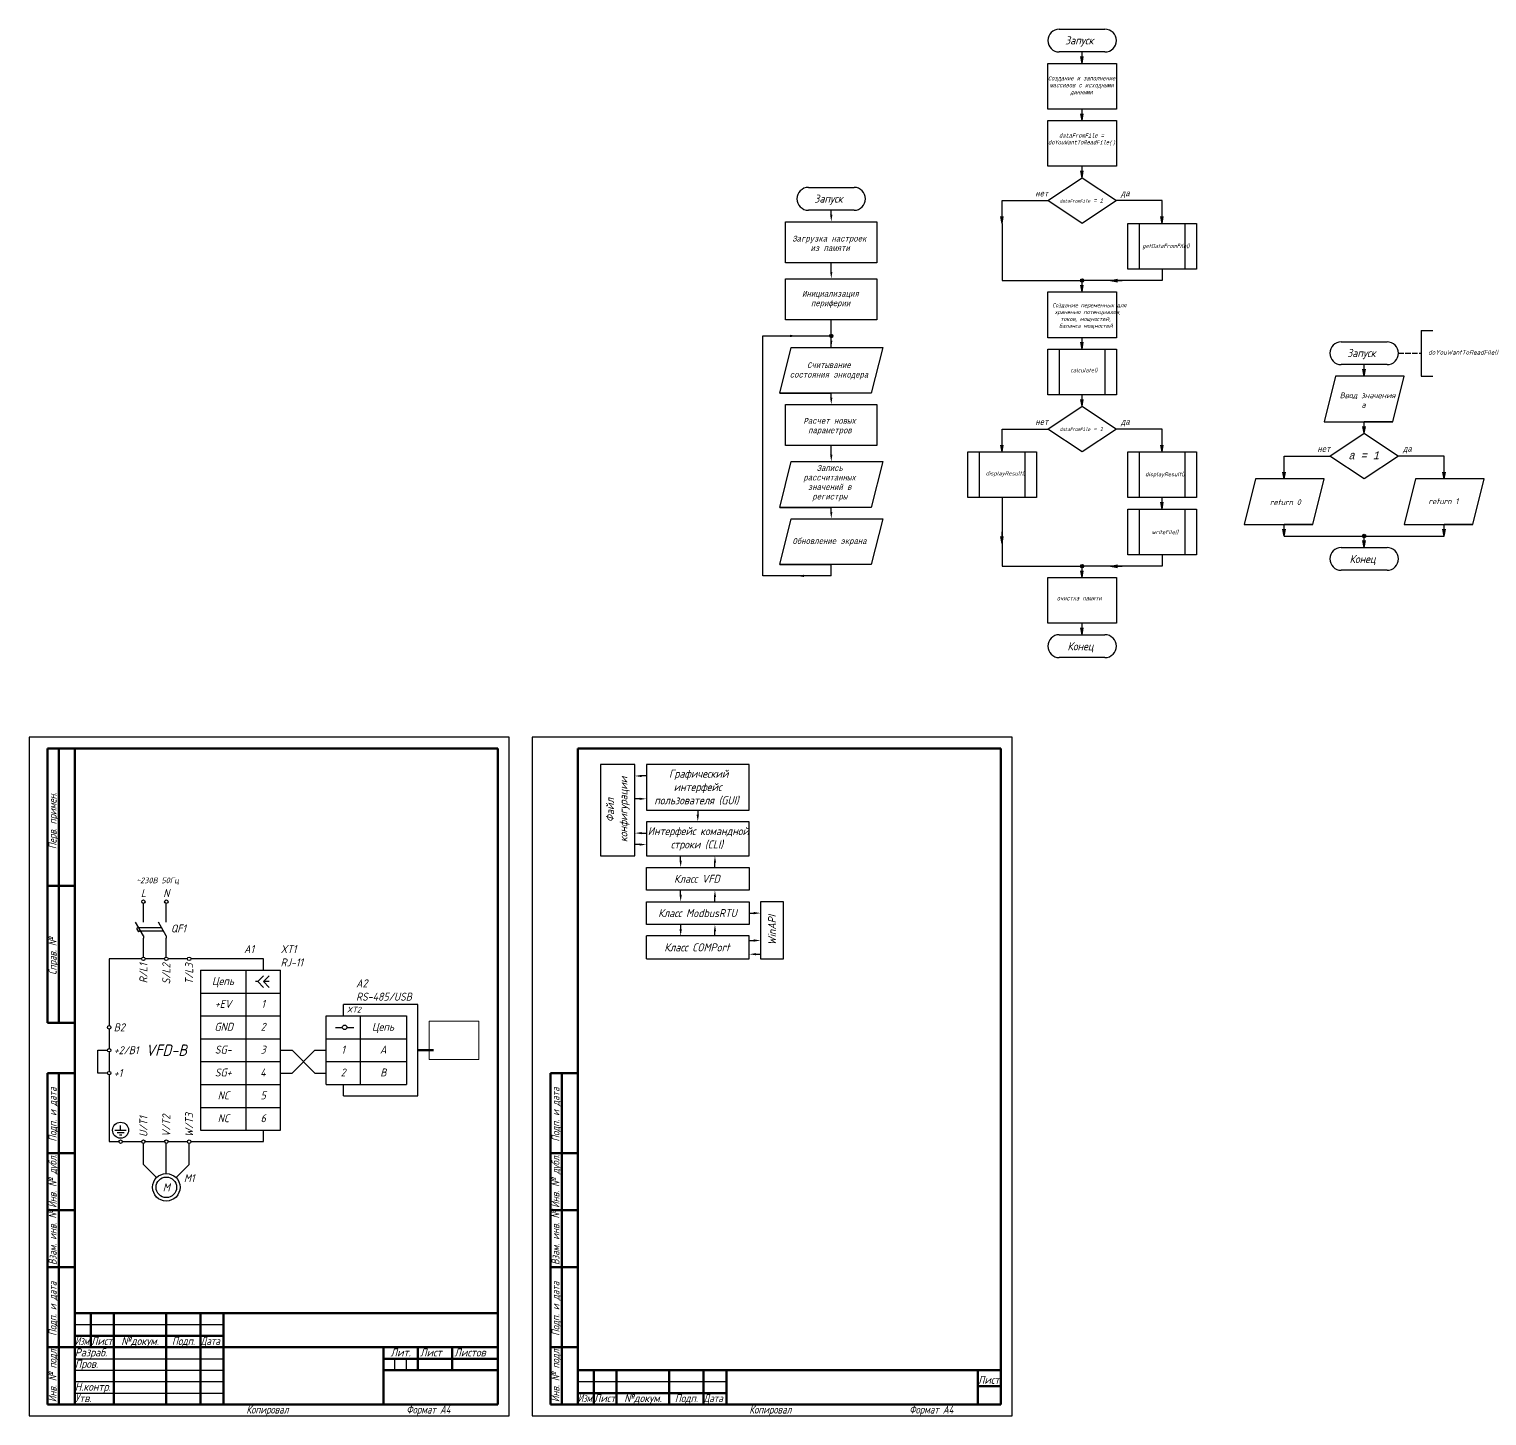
# Model space of a CAD drawing. Header units: millimetres. Extents: x 0 to 1191, y 0 to 607.
# Drawn here: x 0 to 638, y 0 to 607 of the extents above; entities that cross this region are included whole.
import ezdxf
from ezdxf.enums import TextEntityAlignment as Align

# ---------------------------------------------------------------- set-up
doc = ezdxf.new("R2010")
doc.units = ezdxf.units.MM
doc.linetypes.add('ACAD_ISO02W100', pattern=[15, 12, -3])
doc.layers.add('Непечатный слой', color=6, linetype='Continuous', lineweight=30, plot=False)
for name, color, linetype, lineweight in [('Основные', 7, 'Continuous', 80), ('С_надписи', 7, 'Continuous', 30), ('С_обычная', 7, 'Continuous', 30), ('С_Штриховые', 7, 'ACAD_ISO02W100', 30), ('Тонкие', 5, 'Continuous', 30)]:
    doc.layers.add(name, color=color, linetype=linetype, lineweight=lineweight)
doc.styles.add('Гост', font='isocpeur.ttf', dxfattribs={"width": 0.9, "oblique": 15})
picture_1 = doc.add_image_def('image1.jpg', size_in_pixel=(257, 198))

# ---------------------------------------------------------------- blocks, each defined once
blk = doc.blocks.new('A$C6D8C3B8E')
at = {"layer": 'С_обычная'}
for p, q in [((-1.73, -1.94), (3.27, -1.94)), ((-0.73, -2.94), (2.27, -2.94)), ((0.27, -3.94), (1.27, -3.94)), ((0.77, -1.94), (0.77, -0.94))]:
    blk.add_line(p, q, dxfattribs=at)
blk = doc.blocks.new('A$C360508CC')
at = {"layer": 'С_обычная'}
for p, q in [((-4.24, 4.24), (-10, 10)), ((0, 6), (0, 10)), ((4.24, 4.24), (10, 10))]:
    blk.add_line(p, q, dxfattribs=at)
for radius in [6, 4.5]:
    blk.add_circle((0, 0), radius, dxfattribs=at)
at = {"layer": 'С_обычная', "insert": (0, 0), "char_height": 3.5, "attachment_point": 5, "style": 'Гост'}
blk.add_mtext_dynamic_manual_height_columns('М', width=10, gutter_width=17.5, heights=[0], dxfattribs=at)
blk = doc.blocks.new('A$C77B34E51')
at = {"layer": 'С_обычная'}
for p, q in [((-5.5, 6.16), (-8, 8.66)), ((-3, 6.16), (-5.5, 8.66)), ((-8, 6.16), (-5.5, 6.16)), ((-5.5, 6.16), (-8, 3.66)), ((-3, 6.16), (-5.5, 3.66)), ((-3, 6.16), (-2, 6.16))]:
    blk.add_line(p, q, dxfattribs=at)
blk = doc.blocks.new('A$C0D3E3688')
at = {"layer": 'С_надписи'}
for p, q in [((0, 0), (-1, 0)), ((0, 0), (6, 3.46)), ((6, 0), (7, 0))]:
    blk.add_line(p, q, dxfattribs=at)
at = {"layer": 'С_обычная'}
for p, q in [((3.25, 3.03), (1.75, 2.17)), ((2.25, 1.3), (1.75, 2.17)), ((3.75, 2.17), (3.25, 3.03))]:
    blk.add_line(p, q, dxfattribs=at)
blk = doc.blocks.new('A$C5C6606D4')
at = {"layer": 'С_надписи'}
for p, q in [((5.74, -8.48), (2.27, -2.48)), ((5.74, -2.48), (5.74, -1.48)), ((5.74, -8.48), (5.74, -9.48))]:
    blk.add_line(p, q, dxfattribs=at)
blk = doc.blocks.new('A$C273A7A82')
at = {"layer": 'С_обычная'}
for p, q in [((-11.51, 1.17), (-1.51, 1.17)), ((-10.65, -0.33), (-0.65, -0.33))]:
    blk.add_line(p, q, dxfattribs=at)
at = {"layer": 'С_обычная', "rotation": 89.99999999999999}
blk.add_blockref('A$C0D3E3688', (-9.35, -2.58), dxfattribs=at)
at = {"layer": 'С_обычная'}
blk.add_blockref('A$C5C6606D4', (-5.09, 5.9), dxfattribs=at)
blk = doc.blocks.new('A$C6D5642A2')
at = {"layer": 'С_обычная'}
for p, q in [((9.12, -0.75), (29.12, -0.75)), ((29.12, -10.75), (9.12, -10.75))]:
    blk.add_line(p, q, dxfattribs=at)
for centre, start, end in [((9.12, -5.75), 90, 270), ((29.12, -5.75), 270, 90)]:
    blk.add_arc(centre, 5, start, end, dxfattribs=at)
at = {"layer": 'С_обычная', "insert": (11.71, -3.92), "char_height": 3.5, "attachment_point": 1, "style": 'Гост'}
blk.add_mtext_dynamic_manual_height_columns('Запуск', width=20.4208, gutter_width=17.5, heights=[0], dxfattribs=at)
blk = doc.blocks.new('A$C301616EB')
at = {"layer": 'С_обычная'}
for q in [(-1.24, 0.86), (-0.71, 2.86), (-0.18, 0.86)]:
    blk.add_line((-0.71, -2.14), q, dxfattribs=at)
blk = doc.blocks.new('A$C3A9E5FC9')
at = {"layer": 'С_обычная'}
for p, q in [((-5.33, 1.98), (24.67, 1.98)), ((-5.33, -18.02), (-5.33, 1.98)), ((24.67, 1.98), (24.67, -18.02)), ((24.67, -18.02), (-5.33, -18.02))]:
    blk.add_line(p, q, dxfattribs=at)
blk = doc.blocks.new('A$C25193436')
at = {"layer": 'С_обычная'}
for p, q in [((-5.94, -9.07), (9.06, 0.93)), ((9.06, 0.93), (24.06, -9.07)), ((9.06, -19.07), (-5.94, -9.07)), ((24.06, -9.07), (9.06, -19.07))]:
    blk.add_line(p, q, dxfattribs=at)
blk = doc.blocks.new('A$C1D8400E9')
at = {"layer": 'С_обычная'}
for p, q in [((-17.96, -0.83), (12.04, -0.83)), ((-17.96, -20.83), (-17.96, -0.83)), ((-12.96, -0.83), (-12.96, -20.83)), ((7.04, -0.83), (7.04, -20.83)), ((12.04, -0.83), (12.04, -20.83)), ((12.04, -20.83), (-17.96, -20.83))]:
    blk.add_line(p, q, dxfattribs=at)
blk = doc.blocks.new('A$C35075AA8')
at = {"layer": 'С_обычная'}
h = blk.add_hatch(color=256, dxfattribs=at)
h.dxf.hatch_style = 1
h.paths.add_polyline_path([(0.54, 0.48, 1), (-0.96, 0.48, 1)])
blk.add_circle((-0.21, 0.48), 0.75, dxfattribs=at)
blk = doc.blocks.new('A$C07AE3D43')
at = {"layer": 'С_обычная'}
for p, q in [((-8.58, 6.58), (11.42, 6.58)), ((11.42, -3.42), (-8.58, -3.42))]:
    blk.add_line(p, q, dxfattribs=at)
for centre, start, end in [((-8.58, 1.58), 90, 270), ((11.42, 1.58), 270, 90)]:
    blk.add_arc(centre, 5, start, end, dxfattribs=at)
at = {"layer": 'С_обычная', "insert": (-4.98, 3.27), "char_height": 3.5, "attachment_point": 1, "style": 'Гост'}
blk.add_mtext_dynamic_manual_height_columns('Конец', width=20.4208, gutter_width=17.5, heights=[0], dxfattribs=at)
blk = doc.blocks.new('A$C01BF3BAD')
at = {"layer": 'С_обычная'}
for p, q in [((4.58, 8.54), (4.58, -11.46)), ((4.58, 8.54), (9.58, 8.54)), ((4.58, -11.46), (9.58, -11.46))]:
    blk.add_line(p, q, dxfattribs=at)
at = {"layer": 'С_Штриховые', "ltscale": 0.2}
blk.add_line((-5.42, -1.46), (4.58, -1.46), dxfattribs=at)
blk = doc.blocks.new('A$C44592F95')
at = {"layer": 'С_обычная'}
for p, q in [((-17.04, 14.65), (-22.04, -5.35)), ((12.96, 14.65), (-17.04, 14.65)), ((12.96, 14.65), (-4.54, 14.65)), ((7.96, -5.35), (12.96, 14.65)), ((-22.04, -5.35), (7.96, -5.35)), ((7.96, -5.35), (-4.54, -5.35))]:
    blk.add_line(p, q, dxfattribs=at)
blk = doc.blocks.new('A$C3D8342BB')
at = {"layer": 'С_обычная'}
for p, q in [((-6.76, -17.87), (-1.76, 2.13)), ((-1.76, 2.13), (38.24, 2.13)), ((-1.76, 2.13), (15.74, 2.13)), ((38.24, 2.13), (33.24, -17.87)), ((33.24, -17.87), (-6.76, -17.87)), ((-6.76, -17.87), (15.74, -17.87))]:
    blk.add_line(p, q, dxfattribs=at)
blk = doc.blocks.new('Рамка А4 Форма 2')
at = {"layer": 'Непечатный слой'}
for p, q in [((210, 297), (0, 297)), ((0, 297), (0, 0)), ((210, 0), (210, 297)), ((0, 0), (210, 0))]:
    blk.add_line(p, q, dxfattribs=at)
at = {"layer": 'Основные'}
for p, q in [((8, 292), (13, 292)), ((8, 232), (8, 292)), ((13, 292), (20, 292)), ((13, 292), (13, 232)), ((205, 292), (20, 292)), ((20, 292), (20, 5)), ((205, 5), (205, 292)), ((13, 232), (8, 232)), ((8, 172), (8, 232)), ((13, 232), (13, 172)), ((13, 232), (20, 232)), ((13, 172), (8, 172)), ((13, 172), (20, 172)), ((13, 150), (8, 150)), ((8, 115), (8, 150)), ((13, 115), (13, 150)), ((13, 150), (20, 150)), ((13, 115), (8, 115)), ((8, 90), (8, 115)), ((13, 90), (13, 115)), ((13, 115), (20, 115)), ((13, 90), (8, 90)), ((8, 65), (8, 90)), ((13, 65), (13, 90)), ((13, 90), (20, 90)), ((13, 65), (8, 65)), ((8, 30), (8, 65)), ((13, 30), (13, 65)), ((13, 65), (20, 65)), ((20, 45), (205, 45)), ((27, 30), (27, 45)), ((37, 5), (37, 45)), ((60, 5), (60, 45)), ((75, 5), (75, 45)), ((85, 5), (85, 45)), ((20, 35), (85, 35)), ((13, 30), (8, 30)), ((8, 5), (8, 30)), ((13, 5), (13, 30)), ((13, 30), (20, 30)), ((20, 30), (85, 30)), ((85, 30), (205, 30)), ((155, 30), (155, 5)), ((170, 30), (170, 20)), ((185, 30), (185, 20)), ((205, 25), (155, 25)), ((205, 20), (155, 20)), ((13, 5), (8, 5)), ((20, 5), (13, 5)), ((20, 5), (205, 5))]:
    blk.add_line(p, q, dxfattribs=at)
at = {"layer": 'Тонкие'}
for p, q in [((20, 40), (85, 40)), ((20, 25), (85, 25)), ((20, 20), (85, 20)), ((160, 20), (160, 25)), ((165, 20), (165, 25)), ((20, 15), (85, 15)), ((20, 10), (85, 10))]:
    blk.add_line(p, q, dxfattribs=at)
at = {"layer": 'Основные', "style": 'Гост', "oblique": 15, "width": 0.8}
for s, p in [('Перв. примен.', (12, 248)), ('Справ. №', (12, 193)), ('Подп. и дата', (12, 120)), ('Инв. № дубл.', (12, 91)), ('Взам. инв. №', (12, 66)), ('Подп. и дата', (12, 35)), ('Инв. № подл.', (12, 6))]:
    blk.add_text(s, height=3.5, rotation=90, dxfattribs=at).set_placement(p)
at = {"layer": 'Основные', "style": 'Гост', "oblique": 15}
for s, width, p in [('Изм.', 0.7, (20, 31)), ('Лист', 0.9, (27, 31)), ('Дата', 0.8, (75, 31)), ('Разраб.', 0.9, (20, 26)), ('Лист', 0.9, (171, 26)), ('Листов', 0.9, (186, 26)), ('Пров.', 0.9, (20, 21)), ('Н.контр.', 0.9, (20, 11)), ('Утв.', 0.9, (20, 6)), ('Копировал', 0.8, (95, 1)), ('Формат А4', 0.8, (165, 1))]:
    blk.add_text(s, height=3.5, dxfattribs=dict(at, width=width)).set_placement(p)
for s, width, p in [('№докум.', 0.9, (48.5, 31)), ('Подп.', 0.85, (67.5, 31)), ('Лит.', 0.9, (162.5, 26))]:
    blk.add_text(s, height=3.5, dxfattribs=dict(at, width=width)).set_placement(p, align=Align.CENTER)
blk = doc.blocks.new('Рамка А4 Форма 2а')
at = {"layer": 'Непечатный слой'}
for p, q in [((210, 297), (0, 297)), ((0, 297), (0, 0)), ((210, 0), (210, 297)), ((0, 0), (210, 0))]:
    blk.add_line(p, q, dxfattribs=at)
at = {"layer": 'Основные'}
for p, q in [((205, 292), (20, 292)), ((20, 292), (20, 5)), ((205, 5), (205, 292)), ((13, 150), (8, 150)), ((8, 115), (8, 150)), ((13, 115), (13, 150)), ((13, 150), (20, 150)), ((13, 115), (8, 115)), ((8, 90), (8, 115)), ((13, 90), (13, 115)), ((13, 115), (20, 115)), ((13, 90), (8, 90)), ((8, 65), (8, 90)), ((13, 65), (13, 90)), ((13, 90), (20, 90)), ((13, 65), (8, 65)), ((8, 30), (8, 65)), ((13, 30), (13, 65)), ((13, 65), (20, 65)), ((13, 30), (8, 30)), ((8, 5), (8, 30)), ((13, 5), (13, 30)), ((13, 30), (20, 30)), ((20, 20), (205, 20)), ((27, 5), (27, 20)), ((37, 5), (37, 20)), ((60, 5), (60, 20)), ((75, 5), (75, 20)), ((85, 5), (85, 20)), ((195, 20), (195, 5)), ((205, 13), (195, 13)), ((20, 10), (85, 10)), ((13, 5), (8, 5)), ((20, 5), (13, 5)), ((20, 5), (205, 5))]:
    blk.add_line(p, q, dxfattribs=at)
at = {"layer": 'Тонкие'}
blk.add_line((20, 15), (85, 15), dxfattribs=at)
at = {"layer": 'Основные', "style": 'Гост', "oblique": 15, "width": 0.8}
for s, p in [('Подп. и дата', (12, 120)), ('Инв. № дубл.', (12, 91)), ('Взам. инв. №', (12, 66)), ('Подп. и дата', (12, 35)), ('Инв. № подл.', (12, 6))]:
    blk.add_text(s, height=3.5, rotation=90, dxfattribs=at).set_placement(p)
at = {"layer": 'Основные', "style": 'Гост', "oblique": 15}
for s, width, p in [('Лист', 0.9, (195, 14)), ('Изм.', 0.7, (20, 6)), ('Лист', 0.9, (27, 6)), ('Дата', 0.8, (75, 6)), ('Копировал', 0.8, (95, 1)), ('Формат А4', 0.8, (165, 1))]:
    blk.add_text(s, height=3.5, dxfattribs=dict(at, width=width)).set_placement(p)
for s, width, p in [('№докум.', 0.9, (48.5, 6)), ('Подп.', 0.85, (67.5, 6))]:
    blk.add_text(s, height=3.5, dxfattribs=dict(at, width=width)).set_placement(p, align=Align.CENTER)

msp = doc.modelspace()

# ---------------------------------------------------------------- linework, layer by layer
at = {"layer": 'Основные'}
msp.add_line((170, 160), (176.83, 160), dxfattribs=at)
at = {"layer": 'С_обычная'}
for p, q in [((425.6, 531.8), (445.6, 531.8)), ((425.6, 526.8), (425.6, 531.8)), ((495.6, 531.8), (475.6, 531.8)), ((495.6, 526.8), (495.6, 531.8)), ((350.89, 525.56), (350.89, 527.56)), ((425.6, 521.8), (425.6, 496.8)), ((350.89, 500.56), (350.89, 504.56)), ((350.89, 500.56), (350.89, 504.56)), ((495.6, 501.8), (495.6, 496.8)), ((425.6, 496.8), (460.6, 496.8)), ((495.6, 496.8), (460.6, 496.8)), ((350.89, 467.56), (350.89, 479.56)), ((320.89, 367.56), (320.89, 472.56)), ((320.89, 472.56), (350.89, 472.56)), ((350.89, 445.56), (350.89, 447.56)), ((425.6, 431.8), (445.6, 431.8)), ((425.6, 426.8), (425.6, 431.8)), ((495.6, 431.8), (475.6, 431.8)), ((495.6, 426.8), (495.6, 431.8)), ((350.89, 420.56), (350.89, 424.56)), ((350.89, 420.56), (350.89, 424.56)), ((549, 420), (569, 420)), ((549, 415), (549, 420)), ((619, 420), (599, 420)), ((619, 415), (619, 420)), ((425.6, 401.8), (425.6, 371.8)), ((350.89, 395.56), (350.89, 397.56)), ((549, 385), (619, 385)), ((495.6, 376.8), (495.6, 371.8)), ((350.89, 367.56), (350.89, 372.56)), ((425.6, 371.8), (460.6, 371.8)), ((495.6, 371.8), (460.6, 371.8)), ((350.89, 367.56), (320.89, 367.56)), ((250, 285), (250, 245)), ((265, 285), (250, 285)), ((265, 245), (265, 285)), ((315, 285), (270, 285)), ((270, 285), (270, 265)), ((315, 265), (315, 285)), ((270, 280), (268, 280)), ((267, 270), (265, 270)), ((270, 265), (315, 265)), ((292.5, 265), (292.5, 263)), ((270, 260), (270, 245)), ((315, 260), (270, 260)), ((315, 245), (315, 260)), ((267, 250), (265, 250)), ((268, 255), (270, 255)), ((250, 245), (265, 245)), ((270, 245), (315, 245)), ((285, 243), (285, 245)), ((270, 240), (315, 240)), ((270, 230), (270, 240)), ((300, 240), (300, 242)), ((315, 240), (315, 230)), ((315, 230), (270, 230)), ((285, 228), (285, 230)), ((50, 217), (50, 224.25)), ((60, 217), (60, 224.25)), ((270, 225), (315, 225)), ((270, 215), (270, 225)), ((300, 225), (300, 227)), ((315, 225), (315, 215)), ((330, 225), (320, 225)), ((320, 225), (320, 200)), ((330, 200), (330, 225)), ((315, 220), (317, 220)), ((315, 215), (270, 215)), ((285, 215), (285, 213)), ((300, 210), (300, 212)), ((50, 200.75), (50, 209)), ((60, 200.75), (60, 209)), ((315, 210), (270, 210)), ((270, 200), (270, 210)), ((315, 200), (315, 210)), ((315, 208), (317, 208)), ((35, 200), (35, 170.75)), ((49.25, 200), (35, 200)), ((59.25, 200), (50.75, 200)), ((69.25, 200), (60.75, 200)), ((102.5, 200), (70.75, 200)), ((102.5, 195), (102.5, 200)), ((270, 200), (315, 200)), ((318, 202), (320, 202)), ((320, 200), (330, 200)), ((75, 195), (95, 195)), ((75, 195), (75, 185)), ((95, 195), (110, 195)), ((95, 185), (95, 195)), ((110, 185), (110, 195)), ((75, 185), (95, 185)), ((75, 185), (75, 175)), ((95, 185), (110, 185)), ((95, 175), (95, 185)), ((110, 175), (110, 185)), ((137.5, 175), (137.5, 180)), ((170, 180), (137.5, 180)), ((170, 140), (170, 180)), ((75, 175), (95, 175)), ((75, 175), (75, 165)), ((95, 175), (110, 175)), ((95, 165), (95, 175)), ((110, 165), (110, 175)), ((130, 175), (145, 175)), ((130, 165), (130, 175)), ((145, 165), (145, 175)), ((145, 175), (165, 175)), ((165, 175), (165, 165)), ((35, 169.25), (35, 160.75)), ((134, 170), (137, 170)), ((139, 170), (142, 170)), ((30, 150), (30, 160)), ((30, 160), (34.25, 160)), ((75, 165), (95, 165)), ((75, 165), (75, 155)), ((95, 165), (110, 165)), ((95, 155), (95, 165)), ((110, 155), (110, 165)), ((110, 160), (115, 160)), ((115, 160), (125, 150)), ((125, 160), (115, 150)), ((125, 160), (130, 160)), ((130, 165), (145, 165)), ((130, 155), (130, 165)), ((145, 155), (145, 165)), ((145, 165), (165, 165)), ((165, 165), (165, 155)), ((35, 159.25), (35, 150.75)), ((75, 155), (95, 155)), ((75, 155), (75, 145)), ((95, 155), (110, 155)), ((95, 145), (95, 155)), ((110, 145), (110, 155)), ((130, 155), (145, 155)), ((130, 145), (130, 155)), ((145, 145), (145, 155)), ((145, 155), (165, 155)), ((165, 155), (165, 145)), ((34.25, 150), (30, 150)), ((35, 149.25), (35, 120)), ((110, 150), (115, 150)), ((125, 150), (130, 150)), ((75, 145), (95, 145)), ((75, 145), (75, 135)), ((95, 145), (110, 145)), ((95, 135), (95, 145)), ((110, 135), (110, 145)), ((130, 145), (145, 145)), ((137.5, 140), (137.5, 145)), ((145, 145), (165, 145)), ((75, 135), (95, 135)), ((75, 135), (75, 125)), ((95, 135), (110, 135)), ((95, 125), (95, 135)), ((110, 125), (110, 135)), ((137.5, 140), (170, 140)), ((40, 126), (40, 127)), ((75, 125), (95, 125)), ((95, 125), (110, 125)), ((102.5, 120), (102.5, 125)), ((35, 120), (39.25, 120)), ((40.75, 120), (49.25, 120)), ((50, 110), (50, 119.25)), ((50.75, 120), (59.25, 120)), ((60, 110), (60, 119.25)), ((60.75, 120), (69.25, 120)), ((70, 110), (70, 119.25)), ((70.75, 120), (102.5, 120))]:
    msp.add_line(p, q, dxfattribs=at)
for points in [[(330.89, 522.56), (370.89, 522.56), (370.89, 504.56), (330.89, 504.56)], [(330.89, 497.56), (370.89, 497.56), (370.89, 479.56), (330.89, 479.56)], [(330.89, 442.56), (370.89, 442.56), (370.89, 424.56), (330.89, 424.56)]]:
    msp.add_lwpolyline(points, close=True, dxfattribs=at)
for centre, radius in [((50, 225), 0.75), ((60, 225), 0.75), ((50, 200), 0.75), ((60, 200), 0.75), ((70, 200), 0.75), ((35, 170), 0.75), ((138, 170), 1), ((35, 160), 0.75), ((35, 150), 0.75), ((40, 125), 3.5), ((40, 120), 0.75), ((50, 120), 0.75), ((60, 120), 0.75), ((70, 120), 0.75)]:
    msp.add_circle(centre, radius, dxfattribs=at)
for points in [[(351.39, 525.56), (350.39, 525.56), (350.89, 522.56)], [(351.39, 500.56), (350.39, 500.56), (350.89, 497.56)], [(351.39, 500.56), (350.39, 500.56), (350.89, 497.56)], [(332.89, 473.06), (332.89, 472.06), (335.89, 472.56)], [(351.39, 470.56), (350.39, 470.56), (350.89, 467.56)], [(351.39, 445.56), (350.39, 445.56), (350.89, 442.56)], [(351.39, 420.56), (350.39, 420.56), (350.89, 417.56)], [(351.39, 420.56), (350.39, 420.56), (350.89, 417.56)], [(351.39, 395.56), (350.39, 395.56), (350.89, 392.56)], [(338.89, 367.06), (338.89, 368.06), (335.89, 367.56)], [(268, 279.5), (268, 280.5), (265, 280)], [(267, 270.5), (267, 269.5), (270, 270)], [(293, 263), (292, 263), (292.5, 260)], [(268, 254.5), (268, 255.5), (265, 255)], [(267, 250.5), (267, 249.5), (270, 250)], [(285.5, 243), (284.5, 243), (285, 240)], [(299.5, 242), (300.5, 242), (300, 245)], [(299.5, 227), (300.5, 227), (300, 230)], [(285.5, 228), (284.5, 228), (285, 225)], [(317, 220.5), (317, 219.5), (320, 220)], [(285.5, 213), (284.5, 213), (285, 210)], [(299.5, 212), (300.5, 212), (300, 215)], [(317, 208.5), (317, 207.5), (320, 208)], [(318, 201.5), (318, 202.5), (315, 202)]]:
    msp.add_solid(points, dxfattribs=at)

# ---------------------------------------------------------------- block references
for name, p in [('A$C6D5642A2', (441.48, 607.56)), ('A$C301616EB', (461.32, 593.94)), ('A$C3A9E5FC9', (450.93, 589.82)), ('A$C301616EB', (461.32, 568.94)), ('A$C3A9E5FC9', (450.93, 564.82)), ('A$C301616EB', (461.32, 543.94)), ('A$C6D5642A2', (331.76, 538.31)), ('A$C25193436', (451.55, 540.87)), ('A$C301616EB', (426.32, 523.94)), ('A$C301616EB', (496.32, 523.94)), ('A$C1D8400E9', (498.56, 522.63)), ('A$C35075AA8', (460.82, 496.32)), ('A$C3A9E5FC9', (450.93, 489.82)), ('A$C301616EB', (461.32, 493.94)), ('A$C35075AA8', (351.1, 472.07)), ('A$C01BF3BAD', (604.42, 466.46)), ('A$C3D8342BB', (335.15, 465.42)), ('A$C1D8400E9', (463.56, 467.63)), ('A$C301616EB', (461.32, 468.94)), ('A$C6D5642A2', (564.88, 470.75)), ('A$C301616EB', (584.71, 457.14)), ('A$C44592F95', (588.54, 440.35)), ('A$C301616EB', (461.32, 443.94)), ('A$C25193436', (451.55, 440.87)), ('A$C301616EB', (584.71, 432.14)), ('A$C25193436', (574.94, 429.07)), ('A$C1D8400E9', (428.56, 422.63)), ('A$C301616EB', (426.32, 423.94)), ('A$C1D8400E9', (498.56, 422.63)), ('A$C301616EB', (496.32, 423.94)), ('A$C3D8342BB', (335.15, 415.42)), ('A$C301616EB', (549.71, 412.14)), ('A$C301616EB', (619.71, 412.14)), ('A$C44592F95', (553.54, 395.35)), ('A$C44592F95', (623.54, 395.35)), ('A$C301616EB', (496.32, 398.94)), ('A$C1D8400E9', (498.56, 397.63)), ('A$C3D8342BB', (335.15, 390.42)), ('A$C301616EB', (549.71, 387.14)), ('A$C301616EB', (619.71, 387.14)), ('A$C301616EB', (426.32, 383.94)), ('A$C35075AA8', (584.21, 384.52)), ('A$C301616EB', (584.71, 382.14)), ('A$C07AE3D43', (582.58, 373.42)), ('A$C35075AA8', (460.82, 371.32)), ('A$C301616EB', (461.32, 368.94)), ('A$C3A9E5FC9', (450.93, 364.82)), ('A$C301616EB', (461.32, 343.94)), ('A$C07AE3D43', (459.18, 335.23)), ('Рамка А4 Форма 2', (0, 0)), ('Рамка А4 Форма 2а', (220, 0)), ('A$C273A7A82', (59.35, 212.58)), ('A$C6D8C3B8E', (39.23, 126.94)), ('A$C360508CC', (60, 100))]:
    msp.add_blockref(name, p, dxfattribs=at)
at = {"layer": 'С_обычная', "rotation": 270}
for p in [(475.24, 496.09), (475.24, 371.09)]:
    msp.add_blockref('A$C301616EB', p, dxfattribs=at)
at = {"layer": 'С_обычная', "xscale": -1}
msp.add_blockref('A$C77B34E51', (97, 183.84), dxfattribs=at)

# ---------------------------------------------------------------- texts
at = {"layer": 'С_обычная', "style": 'Гост'}
for s, width, gutter_width, heights, insert, char_height, attachment_point in [('\\pi1.94016;{\\fConsolas|b0|i0|c204|p49;\\H0.72x;Создание и заполнение \\P\\pi2.70453;массивов с исходными \\P\\pi11.74592;данными}', 33.4229, 17.5, [15.34], (443.73, 586.15), 2.5, 1), ('\\pi6.82559;{\\fConsolas|b0|i0|c204|p49;dataFromFile = \\P\\pi2.03249;doYouWantToReadFile()}', 33.4229, 17.5, [15.34], (443.73, 561.15), 1.8, 1), ('\\pi2.5817;{\\fConsolas|b0|i0|c204|p49;да}', 9.28, 17.5, [0], (475.04, 536.22), 2.5, 1), ('\\pi1.68911;{\\fConsolas|b0|i0|c204|p49;нет}', 9.28, 17.5, [0], (438.42, 536.09), 2.5, 1), ('\\pi3.28162;{\\fConsolas|b0|i0|c204|p49;\\H0.79167x;dataFromFile\\H1.26315x; = 1}', 26.0439, 17.5, [11.23], (447.52, 532.73), 1.8, 1), ('\\pi1.74594;{\\fConsolas|b0|i0|c204|p49;Загрузка настроек \\P\\pi9.7323;из памяти}', 36.835, 16.97, [15.54], (332.08, 516.38), 2.5, 1), ('\\pi5.73338;{\\fConsolas|b0|i0|c204|p49;Инициализация \\P\\pi9.62005;периферии}', 36.835, 16.97, [15.54], (332.39, 492.25), 2.5, 1), ('\\pi8.56307;{\\fConsolas|b0|i0|c204|p49;Считывание \\P\\pi0.98435;состояния энкодера}', 36.835, 16.97, [15.54], (331.75, 461.02), 2.5, 1), ('\\pi1.23952;Ввод значения \\P\\pi10.73375;а', 23.2864, 17.5, [0], (572.07, 447.81), 2.5, 1), ('\\pi6.64061;{\\fConsolas|b0|i0|c204|p49;Расчет новых \\P\\pi8.69079;параметров}', 36.835, 16.97, [15.54], (332.08, 436.64), 2.5, 1), ('\\pi1.68911;{\\fConsolas|b0|i0|c204|p49;нет}', 9.28, 17.5, [0], (438.42, 436.09), 2.5, 1), ('\\pi2.5817;{\\fConsolas|b0|i0|c204|p49;да}', 9.28, 17.5, [0], (475.04, 436.22), 2.5, 1), ('\\pi3.28162;{\\fConsolas|b0|i0|c204|p49;\\H0.79167x;dataFromFile\\H1.26315x; = 1}', 26.0439, 17.5, [11.23], (447.52, 432.73), 1.8, 1), ('\\pi1.68911;{\\fConsolas|b0|i0|c204|p49;нет}', 9.28, 17.5, [0], (561.81, 424.29), 2.5, 1), ('\\pi6.0757;{\\fConsolas|b0|i0|c204|p49;а = 1}', 26.0439, 17.5, [11.23], (571.05, 422.08), 3.5, 1), ('\\pi2.5817;{\\fConsolas|b0|i0|c204|p49;да}', 9.28, 17.5, [0], (598.44, 424.42), 2.5, 1), ('\\pi12.44764;{\\fConsolas|b0|i0|c204|p49;Запись \\P\\pi6.6103;рассчитанных \\P\\pi8.56838;значений в \\P\\pi10.50519;регистры}', 36.835, 16.97, [18.44], (332.08, 416), 2.5, 1), ('\\pi5.68327;return 0', 23.2864, 17.5, [0], (537.07, 401.05), 2.5, 1), ('return 1', 23.2864, 17.5, [0], (612.13, 401.46), 2.5, 1), ('\\pi1.75797;{\\fConsolas|b0|i0|c204|p49;Обновление экрана}', 36.835, 16.97, [15.54], (332.15, 384.03), 2.5, 1), ('{\\fConsolas|b0|i0|c204|p49;очистка памяти}', 33.4229, 17.5, [15.34], (449.55, 358.6), 1.8, 1), ('\\pi9.90359;Графический \\P\\pi11.95109;интерфейс \\P\\pi3.47795;пользователя (GUI)', 45, 17.5, [0], (270, 275), 3.5, 4), ('\\pi0.61109;Интерфейс командной \\P\\pi10.6442;строки (CLI)', 45, 17.5, [0], (270, 252.5), 3.5, 4), ('\\pi12.10859;Класс VFD', 45, 17.5, [0], (270, 235), 3.5, 4), ('\\A1;~230В 50Гц', 27.5072, 17.5, [3.94], (46.81, 235.56), 2.5, 1), ('L', 11, 17.5, [0], (50, 227), 3.5, 8), ('N', 11, 17.5, [0], (60, 227), 3.5, 8), ('\\pi5.17859;Класс ModbusRTU', 45, 17.5, [0], (270, 220), 3.5, 4), ('\\A1;QF1', 4.8439, 17.5, [4.06], (62, 215), 3.5, 1), ('A1', 23, 17.5, [0], (94, 206), 3.5, 1), ('XT1\\PRJ-11', 42, 17.5, [0], (110, 206), 3.5, 1), ('\\pi7.85609;Класс COMPort', 45, 17.5, [0], (270, 205), 3.5, 4), ('\\A1;\\pi5.11246;Цепь', 20.1703, 17.5, [6.18], (74.83, 192), 3.5, 1), ('A2\\PRS-485/USB', 23, 17.5, [0], (143, 191), 3.5, 1), ('\\A1;\\pi6.22359;+EV', 20, 17.5, [6.18], (75, 182), 3.5, 1), ('\\A1;\\pi6.55859;1', 15, 17.5, [6.18], (95, 182), 3.5, 1), ('\\A1;XT2', 7.5, 17.5, [5], (139, 179), 2.5, 1), ('B2', 11.11, 17.5, [4.82], (37, 170), 3.5, 4), ('\\A1;\\pi6.06609;GND', 20, 17.5, [6.18], (75, 172), 3.5, 1), ('\\A1;\\pi6.24359;2', 15, 17.5, [6.18], (95, 172), 3.5, 1), ('\\A1;\\pi5.11246;Цепь', 20.1703, 17.5, [6.18], (144.83, 172), 3.5, 1), ('+2/B1', 11.11, 17.5, [4.82], (37, 160), 3.5, 4), ('VFD-B', 42, 17.5, [0], (51, 160), 5, 4), ('\\A1;\\pi6.22359;SG-', 20, 17.5, [6.18], (75, 162), 3.5, 1), ('\\A1;\\pi6.24359;3', 15, 17.5, [6.18], (95, 162), 3.5, 1), ('\\A1;\\pi6.55859;1', 15, 17.5, [6.18], (130, 162), 3.5, 1), ('\\A1;\\pi8.42859;A', 20, 17.5, [6.18], (145, 162), 3.5, 1), ('+1', 11.11, 17.5, [4.82], (37, 150), 3.5, 4), ('\\A1;\\pi6.22359;SG+', 20, 17.5, [6.18], (75, 152), 3.5, 1), ('\\A1;\\pi6.08609;4', 15, 17.5, [6.18], (95, 152), 3.5, 1), ('\\A1;\\pi6.24359;2', 15, 17.5, [6.18], (130, 152), 3.5, 1), ('\\A1;\\pi8.58609;B', 20, 17.5, [6.18], (145, 152), 3.5, 1), ('\\A1;\\pi7.48359;NC', 20, 17.5, [6.18], (75, 142), 3.5, 1), ('\\A1;\\pi6.24359;5', 15, 17.5, [6.18], (95, 142), 3.5, 1), ('\\A1;\\pi7.48359;NC', 20, 17.5, [6.18], (75, 132), 3.5, 1), ('\\A1;\\pi6.24359;6', 15, 17.5, [6.18], (95, 132), 3.5, 1), ('М1', 10, 17.5, [0], (70, 104), 3.5, 5)]:
    msp.add_mtext_dynamic_manual_height_columns(s, width=width, gutter_width=gutter_width, heights=heights, dxfattribs=dict(at, insert=insert, char_height=char_height, attachment_point=attachment_point))
at = {"layer": 'С_обычная', "attachment_point": 1, "style": 'Гост'}
for s, insert, char_height, width in [('getDataFromFile()', (486.93, 512.86), 1.8, 18.3994), ('\\pi1.45339;Создание переменных для \\P\\pi2.58738;хранения потенциалов, \\P\\pi4.97688;токов, мощностей, \\P\\pi4.40988;баланса мощностей', (446.15, 486.91), 1.8, 29.228), ('doYouWantToReadFile()', (612, 466.38), 1.9792, 26.61), ('calculate()', (455.46, 458.46), 1.8, 27), ('displayResult()', (418.47, 413.32), 1.8, 25), ('displayResult()', (488.21, 412.97), 1.8, 25), ('writeFile()', (491.07, 387.61), 1.8, 86.2873)]:
    msp.add_mtext(s, dxfattribs=dict(at, insert=insert, char_height=char_height, width=width))
at = {"layer": 'С_обычная', "char_height": 3.5, "rotation": 90, "style": 'Гост'}
for s, width, heights, insert, attachment_point in [('\\pi14.80609;Файл \\P\\pi6.03298;конфигурации', 40, [0], (257.5, 245), 4), ('\\pi5.88859;WinAPI', 25, [4], (325, 200), 4), ('R/L1', 13.4131, [4.24], (50, 198), 6), ('S/L2', 15.7957, [4.63], (60, 198), 6), ('T/L3', 14.7883, [5.6], (70, 198), 6), ('U/T1', 18.6482, [5.25], (50, 122), 4), ('V/T2', 14.0961, [4.38], (60, 122), 4), ('W/T3', 18.6968, [5.4], (70, 122), 4)]:
    msp.add_mtext_dynamic_manual_height_columns(s, width=width, gutter_width=17.5, heights=heights, dxfattribs=dict(at, insert=insert, attachment_point=attachment_point))

# ---------------------------------------------------------------- pictures from other files: only their frames are drawn
at = {"layer": 'С_обычная', "lineweight": 0, "transparency": 33554687}
image = msp.add_image(picture_1, insert=(175, 156), size_in_units=(21.76, 16.76), dxfattribs=at)
image.dxf.flags = 11

doc.saveas('drawing.dxf')
